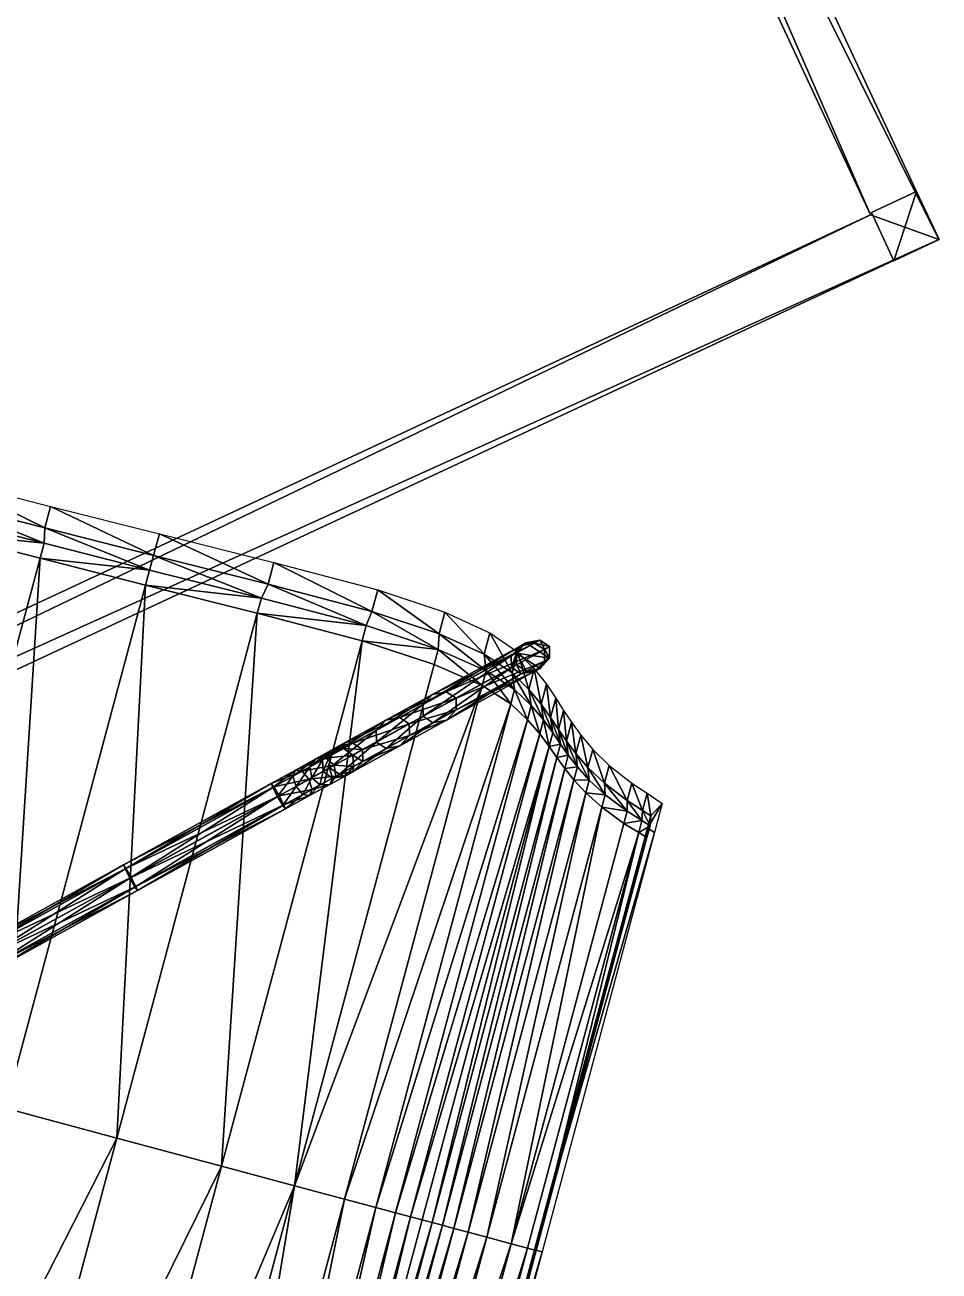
# Model space of a CAD drawing. Header units: centimetres. Extents: x -39 to 191, y -125 to 47.
# Drawn here: x 153.1 to 190.7, y -89.5 to -38.2 of the extents above; entities that cross this region are included whole.
import ezdxf

# ---------------------------------------------------------------- set-up
doc = ezdxf.new("R2010")
doc.units = ezdxf.units.CM
doc.layers.get('0').update_dxf_attribs({"color": 214})

msp = doc.modelspace()

# ---------------------------------------------------------------- meshes
at = {"color": 236}
mesh = msp.add_polyface(dxfattribs=at)
corners = [(154.803, 29.98, 73.369), (190.725, -47.056, 73.369), (-8.333, -46.091, 73.369), (27.59, -123.128, 73.369), (154.803, 29.98, 74.371), (190.725, -47.056, 74.371), (-8.333, -46.091, 74.371), (27.59, -123.128, 74.371), (189.803, -45.068, -0.071), (190.73, -47.054, -0.071), (187.941, -45.936, -0.071), (188.867, -47.923, -0.071), (189.803, -45.068, 68.878), (190.73, -47.054, 68.878), (187.941, -45.936, 68.878), (188.867, -47.923, 68.878), (154.809, 29.977, -0.071), (155.736, 27.991, -0.071), (152.947, 29.109, -0.071), (153.873, 27.122, -0.071), (154.809, 29.977, 68.878), (155.736, 27.991, 68.878), (152.947, 29.109, 68.878), (153.873, 27.122, 68.878), (28.541, -120.266, -0.071), (29.467, -122.252, -0.071), (26.678, -121.134, -0.071), (27.605, -123.121, -0.071), (28.541, -120.266, 68.878), (29.467, -122.252, 68.878), (26.678, -121.134, 68.878), (27.605, -123.121, 68.878), (-6.453, -45.221, -0.071), (-5.527, -47.207, -0.071), (-8.316, -46.089, -0.071), (-7.389, -48.076, -0.071), (-6.453, -45.221, 68.878), (-5.527, -47.207, 68.878), (-8.316, -46.089, 68.878), (-7.389, -48.076, 68.878), (154.803, 29.98, 68.878), (190.725, -47.056, 68.878), (-8.333, -46.091, 68.878), (27.59, -123.128, 68.878), (154.803, 29.98, 73.323), (190.725, -47.056, 73.323), (-8.333, -46.091, 73.323), (27.59, -123.128, 73.323), (153.777, 27.161, 68.878), (187.906, -46.03, 68.878), (-5.514, -47.117, 68.878), (28.616, -120.308, 68.878), (153.777, 27.161, 73.323), (187.906, -46.03, 73.323), (-5.514, -47.117, 73.323), (28.616, -120.308, 73.323)]
mesh.append_faces([[corners[k] for k in face] for face in [(0, 2, 3, 0), (3, 1, 0, 3), (4, 5, 7, 4), (7, 6, 4, 7), (0, 1, 5, 0), (5, 4, 0, 5), (1, 3, 7, 1), (7, 5, 1, 7), (3, 2, 6, 3), (6, 7, 3, 6), (2, 0, 4, 2), (4, 6, 2, 4), (8, 10, 11, 8), (11, 9, 8, 11), (12, 13, 15, 12), (15, 14, 12, 15), (8, 9, 13, 8), (13, 12, 8, 13), (9, 11, 15, 9), (15, 13, 9, 15), (11, 10, 14, 11), (14, 15, 11, 14), (10, 8, 12, 10), (12, 14, 10, 12), (16, 18, 19, 16), (19, 17, 16, 19), (20, 21, 23, 20), (23, 22, 20, 23), (16, 17, 21, 16), (21, 20, 16, 21), (17, 19, 23, 17), (23, 21, 17, 23), (19, 18, 22, 19), (22, 23, 19, 22), (18, 16, 20, 18), (20, 22, 18, 20), (24, 26, 27, 24), (27, 25, 24, 27), (28, 29, 31, 28), (31, 30, 28, 31), (24, 25, 29, 24), (29, 28, 24, 29), (25, 27, 31, 25), (31, 29, 25, 31), (27, 26, 30, 27), (30, 31, 27, 30), (26, 24, 28, 26), (28, 30, 26, 28), (32, 34, 35, 32), (35, 33, 32, 35), (36, 37, 39, 36), (39, 38, 36, 39), (32, 33, 37, 32), (37, 36, 32, 37), (33, 35, 39, 33), (39, 37, 33, 39), (35, 34, 38, 35), (38, 39, 35, 38), (34, 32, 36, 34), (36, 38, 34, 36), (45, 44, 40, 45), (40, 41, 45, 40), (47, 45, 41, 47), (41, 43, 47, 41), (46, 47, 43, 46), (43, 42, 46, 43), (44, 46, 42, 44), (42, 40, 44, 42), (48, 52, 53, 48), (53, 49, 48, 53), (49, 53, 55, 49), (55, 51, 49, 55), (51, 55, 54, 51), (54, 50, 51, 54), (50, 54, 52, 50), (52, 48, 50, 52), (48, 49, 41, 48), (41, 40, 48, 41), (53, 52, 44, 53), (44, 45, 53, 44), (49, 51, 43, 49), (43, 41, 49, 43), (55, 53, 45, 55), (45, 47, 55, 45), (51, 50, 42, 51), (42, 43, 51, 42), (54, 55, 47, 54), (47, 46, 54, 47), (50, 48, 40, 50), (40, 42, 50, 40), (52, 54, 46, 52), (46, 44, 52, 46)]], dxfattribs={"vtx2": -1, "vtx3": -1, "color": 236})
at = {"color": 74}
mesh = msp.add_polyface(dxfattribs=at)
corners = [(162.662, -62.439, 44.948), (162.829, -61.817, 44.948), (167.15, -62.951, 44.787), (158.062, -61.281, 45.488), (158.228, -60.661, 45.488), (153.72, -60.177, 45.918), (153.885, -59.558, 45.917), (149.58, -59.113, 46.252), (149.745, -58.495, 46.252), (145.617, -58.086, 46.504), (166.983, -63.575, 44.787), (161.187, -85.205, 44.787), (156.872, -84.048, 44.949), (152.291, -82.821, 45.49), (147.963, -81.661, 45.92), (149.876, -56.947, 46.614), (154.149, -58.039, 46.269), (153.911, -58.929, 46.269), (149.638, -57.834, 46.615), (158.631, -59.173, 45.826), (158.392, -60.065, 45.826), (163.348, -60.352, 45.273), (163.108, -61.248, 45.273), (167.623, -61.47, 45.097), (167.382, -62.367, 45.097), (165.374, -68.953, 41.622), (165.635, -68.808, 40.978), (165.63, -68.326, 41.007), (165.347, -68.482, 41.709), (164.83, -68.767, 42.273), (165.694, -68.089, 41.918), (165.073, -68.432, 42.595), (164.9, -69.214, 42.139), (164.504, -68.947, 43.453), (165.486, -68.405, 42.917), (165.827, -68.702, 43.051), (164.786, -69.276, 43.619), (164.231, -68.896, 43.054), (164.129, -69.154, 42.655)]
mesh.append_faces([[corners[k] for k in face] for face in [(0, 1, 2, 0), (1, 0, 3, 1), (3, 4, 1, 3), (4, 3, 5, 4), (5, 6, 4, 5), (6, 5, 7, 6), (7, 8, 6, 7), (8, 7, 9, 8), (0, 10, 11, 0), (3, 0, 12, 3), (5, 3, 13, 5), (7, 5, 14, 7), (15, 16, 17, 15), (17, 18, 15, 17), (16, 19, 20, 16), (20, 17, 16, 20), (19, 21, 22, 19), (22, 20, 19, 22), (21, 23, 24, 21), (24, 22, 21, 24), (18, 17, 6, 18), (6, 8, 18, 6), (17, 20, 4, 17), (4, 6, 17, 4), (20, 22, 1, 20), (1, 4, 20, 1), (22, 24, 2, 22), (2, 1, 22, 2), (25, 26, 27, 25), (27, 28, 25, 27), (29, 28, 30, 29), (30, 31, 29, 30), (28, 29, 32, 28), (33, 34, 35, 33), (35, 36, 33, 35), (37, 31, 34, 37), (34, 33, 37, 34), (38, 29, 31, 38), (31, 37, 38, 31)]], dxfattribs={"vtx2": -1, "vtx3": -1, "color": 74})
mesh = msp.add_polyface(dxfattribs=at)
corners = [(161.187, -85.205, 44.787), (156.872, -84.048, 44.949), (162.662, -62.439, 44.948), (152.291, -82.821, 45.49), (158.062, -61.281, 45.488), (147.963, -81.661, 45.92), (153.72, -60.177, 45.918), (157.626, -73.712, 43.39), (163.709, -70.356, 42.818), (163.495, -69.989, 42.641), (157.413, -73.344, 43.214), (157.73, -73.856, 43.815), (163.816, -70.499, 43.244), (157.664, -73.691, 44.239), (163.752, -70.332, 43.671), (157.467, -73.314, 44.415), (163.556, -69.955, 43.847), (157.254, -72.947, 44.239), (163.342, -69.588, 43.671), (157.149, -72.803, 43.815), (163.235, -69.446, 43.244), (157.215, -72.968, 43.39), (163.298, -69.612, 42.818), (151.541, -77.069, 43.846), (151.328, -76.701, 43.67), (151.645, -77.213, 44.271), (151.578, -77.049, 44.696), (151.38, -76.672, 44.872), (151.167, -76.304, 44.696), (151.064, -76.16, 44.271), (151.13, -76.325, 43.846), (145.559, -80.57, 44.672), (145.492, -80.406, 45.097)]
mesh.append_faces([[corners[k] for k in face] for face in [(0, 1, 2, 0), (1, 3, 4, 1), (3, 5, 6, 3), (7, 8, 9, 7), (9, 10, 7, 9), (11, 12, 8, 11), (8, 7, 11, 8), (13, 14, 12, 13), (12, 11, 13, 12), (15, 16, 14, 15), (14, 13, 15, 14), (17, 18, 16, 17), (16, 15, 17, 16), (19, 20, 18, 19), (18, 17, 19, 18), (21, 22, 20, 21), (20, 19, 21, 20), (10, 9, 22, 10), (22, 21, 10, 22), (23, 7, 10, 23), (10, 24, 23, 10), (25, 11, 7, 25), (7, 23, 25, 7), (26, 13, 11, 26), (11, 25, 26, 11), (27, 15, 13, 27), (13, 26, 27, 13), (28, 17, 15, 28), (15, 27, 28, 15), (29, 19, 17, 29), (17, 28, 29, 17), (30, 21, 19, 30), (19, 29, 30, 19), (24, 10, 21, 24), (21, 30, 24, 21), (31, 25, 23, 31), (32, 26, 25, 32), (25, 31, 32, 25)]], dxfattribs={"vtx2": -1, "vtx3": -1, "color": 74})
mesh = msp.add_polyface(dxfattribs=at)
corners = [(170.108, -63.93, 46.096), (169.942, -64.548, 46.096), (166.983, -63.575, 44.787), (172.079, -64.806, 48.604), (171.916, -65.415, 48.604), (173.254, -65.576, 51.993), (173.094, -66.173, 51.993), (167.623, -61.47, 45.097), (170.387, -62.398, 46.319), (170.149, -63.287, 46.32), (167.382, -62.367, 45.097), (172.236, -63.248, 48.694), (172.002, -64.123, 48.695), (173.148, -64.89, 52.028), (167.15, -62.951, 44.787), (169.89, -66.946, 20.327), (173.527, -64.94, 1.158), (173.123, -64.678, 1.129), (169.486, -66.684, 20.298), (170.455, -66.836, 20.396), (174.092, -64.83, 1.228), (170.85, -66.417, 20.465), (174.487, -64.411, 1.297), (170.843, -65.935, 20.494), (174.48, -63.929, 1.326), (170.439, -65.673, 20.465), (174.076, -63.666, 1.297), (169.874, -65.783, 20.396), (173.511, -63.777, 1.228), (169.479, -66.202, 20.327), (173.117, -64.196, 1.158), (168.92, -66.996, 30.757), (168.926, -67.478, 30.729), (168.515, -66.734, 30.729), (167.95, -66.844, 30.66), (167.555, -67.264, 30.592)]
mesh.append_faces([[corners[k] for k in face] for face in [(0, 1, 2, 0), (0, 3, 4, 0), (4, 1, 0, 4), (3, 5, 6, 3), (6, 4, 3, 6), (7, 8, 9, 7), (9, 10, 7, 9), (8, 11, 12, 8), (12, 9, 8, 12), (13, 12, 11, 13), (10, 9, 0, 10), (0, 14, 10, 0), (9, 12, 3, 9), (3, 0, 9, 3), (12, 13, 5, 12), (5, 3, 12, 5), (15, 16, 17, 15), (17, 18, 15, 17), (19, 20, 16, 19), (16, 15, 19, 16), (21, 22, 20, 21), (20, 19, 21, 20), (23, 24, 22, 23), (22, 21, 23, 22), (25, 26, 24, 25), (24, 23, 25, 24), (27, 28, 26, 27), (26, 25, 27, 26), (29, 30, 28, 29), (28, 27, 29, 28), (18, 17, 30, 18), (30, 29, 18, 30), (31, 23, 21, 31), (21, 32, 31, 21), (33, 25, 23, 33), (23, 31, 33, 23), (34, 27, 25, 34), (25, 33, 34, 25), (27, 34, 35, 27)]], dxfattribs={"vtx2": -1, "vtx3": -1, "color": 74})
mesh = msp.add_polyface(dxfattribs=at)
corners = [(166.983, -63.575, 44.787), (167.15, -62.951, 44.787), (170.108, -63.93, 46.096), (162.662, -62.439, 44.948), (169.486, -66.684, 20.298), (167.562, -67.746, 30.564), (167.966, -68.008, 30.592), (167.555, -67.264, 30.592), (169.479, -66.202, 20.327), (169.874, -65.783, 20.396), (166.04, -69.07, 41.007), (165.635, -68.808, 40.978), (166.607, -68.959, 41.075), (168.531, -67.897, 30.66), (167.004, -68.539, 41.144), (168.926, -67.478, 30.729), (166.998, -68.056, 41.173), (168.92, -66.996, 30.757), (166.593, -67.794, 41.144), (168.515, -66.734, 30.729), (166.026, -67.906, 41.075), (167.95, -66.844, 30.66), (165.63, -68.326, 41.007), (165.374, -68.953, 41.622), (165.758, -69.226, 41.709), (166.621, -68.75, 42.127), (166.275, -69.142, 41.918), (166.595, -68.279, 42.214), (166.21, -68.006, 42.127), (165.694, -68.089, 41.918), (165.347, -68.482, 41.709), (165.827, -68.702, 43.051), (165.897, -69.15, 42.917), (165.486, -68.405, 42.917), (165.073, -68.432, 42.595)]
mesh.append_faces([[corners[k] for k in face] for face in [(0, 1, 2, 0), (1, 0, 3, 1), (4, 5, 6, 4), (7, 8, 9, 7), (5, 4, 8, 5), (8, 7, 5, 8), (10, 6, 5, 10), (5, 11, 10, 5), (12, 13, 6, 12), (6, 10, 12, 6), (14, 15, 13, 14), (13, 12, 14, 13), (16, 17, 15, 16), (15, 14, 16, 15), (18, 19, 17, 18), (17, 16, 18, 17), (20, 21, 19, 20), (19, 18, 20, 19), (22, 7, 21, 22), (21, 20, 22, 21), (11, 5, 7, 11), (7, 22, 11, 7), (11, 23, 24, 11), (25, 14, 12, 25), (12, 26, 25, 12), (27, 16, 14, 27), (14, 25, 27, 14), (28, 18, 16, 28), (16, 27, 28, 16), (29, 20, 18, 29), (18, 28, 29, 18), (30, 22, 20, 30), (20, 29, 30, 20), (31, 27, 25, 31), (25, 32, 31, 25), (33, 28, 27, 33), (27, 31, 33, 27), (34, 29, 28, 34), (28, 33, 34, 28)]], dxfattribs={"vtx2": -1, "vtx3": -1, "color": 74})
mesh = msp.add_polyface(dxfattribs=at)
corners = [(169.867, -87.53, 67.318), (164.737, -106.676, 67.318), (164.224, -106.913, 63.42), (169.448, -87.418, 63.42), (164.192, -86.01, 46.099), (158.441, -107.471, 46.096), (155.392, -106.834, 44.787), (161.187, -85.205, 44.787), (151.082, -105.657, 44.948), (173.78, -88.579, 89.323), (169.196, -105.688, 89.324), (168.48, -105.711, 87.299), (173.118, -88.402, 87.297), (167.361, -105.835, 83.258), (172.105, -88.13, 83.257), (166.489, -106.016, 79.233), (171.337, -87.924, 79.232), (165.802, -106.232, 75.23), (170.749, -87.767, 75.23), (165.24, -106.452, 71.257), (170.28, -87.641, 71.257), (174.672, -67.923, 63.42), (166.983, -63.575, 44.787), (166.25, -86.561, 48.611), (160.584, -107.707, 48.604), (167.539, -86.907, 52), (161.983, -107.64, 51.993), (168.347, -87.123, 55.767), (162.909, -107.42, 55.764), (168.962, -87.288, 59.568), (163.634, -107.169, 59.568), (174.148, -88.678, 90.451), (178.365, -71.469, 89.324), (176.849, -70.425, 83.258), (176.184, -69.832, 79.233), (175.697, -69.301, 75.23), (175.321, -68.831, 71.257), (174.997, -68.385, 67.318), (169.594, -105.675, 90.452), (179.013, -71.467, 92.571), (174.385, -88.741, 92.571), (174.075, -88.658, 91.624), (178.73, -71.287, 91.624), (169.756, -106.014, 92.571), (169.421, -106.029, 91.624), (178.703, -71.68, 90.452)]
mesh.append_faces([[corners[k] for k in face] for face in [(0, 1, 2, 0), (2, 3, 0, 2), (4, 5, 6, 4), (6, 7, 4, 6), (7, 6, 8, 7), (9, 10, 11, 9), (11, 12, 9, 11), (12, 11, 13, 12), (13, 14, 12, 13), (14, 13, 15, 14), (15, 16, 14, 15), (16, 15, 17, 16), (17, 18, 16, 17), (18, 17, 19, 18), (19, 20, 18, 19), (20, 19, 1, 20), (1, 0, 20, 1), (0, 3, 21, 0), (4, 7, 22, 4), (4, 23, 24, 4), (23, 25, 26, 23), (25, 27, 28, 25), (27, 29, 30, 27), (29, 3, 2, 29), (31, 9, 32, 31), (12, 14, 33, 12), (14, 16, 34, 14), (16, 18, 35, 16), (18, 20, 36, 18), (20, 0, 37, 20), (31, 38, 10, 31), (10, 9, 31, 10), (39, 40, 41, 39), (41, 42, 39, 41), (40, 43, 44, 40), (44, 41, 40, 44), (31, 45, 42, 31), (41, 44, 38, 41), (38, 31, 41, 38)]], dxfattribs={"vtx2": -1, "vtx3": -1, "color": 74})
mesh = msp.add_polyface(dxfattribs=at)
corners = [(164.192, -86.01, 46.099), (169.942, -64.548, 46.096), (171.916, -65.415, 48.604), (166.25, -86.561, 48.611), (166.983, -63.575, 44.787), (165.758, -69.226, 41.709), (166.04, -69.07, 41.007), (165.635, -68.808, 40.978), (166.275, -69.142, 41.918), (166.607, -68.959, 41.075), (165.241, -69.511, 42.273), (165.374, -68.953, 41.622), (164.9, -69.214, 42.139), (165.654, -69.485, 42.595), (165.897, -69.15, 42.917), (166.621, -68.75, 42.127), (165.347, -68.482, 41.709), (164.54, -69.898, 42.655), (164.257, -69.569, 42.49), (164.812, -69.949, 43.054), (164.914, -69.691, 43.453), (164.786, -69.276, 43.619), (165.827, -68.702, 43.051), (164.83, -68.767, 42.273), (164.129, -69.154, 42.655), (163.709, -70.356, 42.818), (163.495, -69.989, 42.641), (163.816, -70.499, 43.244), (163.752, -70.332, 43.671), (163.556, -69.955, 43.847), (163.342, -69.588, 43.671), (164.504, -68.947, 43.453), (163.235, -69.446, 43.244), (164.231, -68.896, 43.054), (163.298, -69.612, 42.818)]
mesh.append_faces([[corners[k] for k in face] for face in [(0, 1, 2, 0), (2, 3, 0, 2), (4, 1, 0, 4), (5, 6, 7, 5), (8, 9, 6, 8), (6, 5, 8, 6), (10, 5, 11, 10), (11, 12, 10, 11), (13, 8, 5, 13), (5, 10, 13, 5), (14, 15, 8, 14), (8, 13, 14, 8), (12, 11, 16, 12), (17, 10, 12, 17), (12, 18, 17, 12), (19, 13, 10, 19), (10, 17, 19, 10), (20, 14, 13, 20), (13, 19, 20, 13), (21, 22, 14, 21), (14, 20, 21, 14), (18, 12, 23, 18), (23, 24, 18, 23), (25, 17, 18, 25), (18, 26, 25, 18), (27, 19, 17, 27), (17, 25, 27, 17), (28, 20, 19, 28), (19, 27, 28, 19), (29, 21, 20, 29), (20, 28, 29, 20), (30, 31, 21, 30), (21, 29, 30, 21), (32, 33, 31, 32), (31, 30, 32, 31), (34, 24, 33, 34), (33, 32, 34, 33), (26, 18, 24, 26), (24, 34, 26, 24)]], dxfattribs={"vtx2": -1, "vtx3": -1, "color": 74})
mesh = msp.add_polyface(dxfattribs=at)
corners = [(173.254, -65.576, 51.993), (173.943, -66.242, 55.763), (173.786, -66.826, 55.764), (173.094, -66.173, 51.993), (174.442, -66.833, 59.568), (174.289, -67.406, 59.568), (172.236, -63.248, 48.694), (173.378, -64.031, 52.028), (173.148, -64.89, 52.028), (174.064, -64.732, 55.838), (173.838, -65.574, 55.839), (174.566, -65.364, 59.723), (174.345, -66.189, 59.723), (174.948, -65.93, 63.668), (174.731, -66.739, 63.668), (175.274, -66.438, 67.672), (175.061, -67.232, 67.672), (174.822, -67.361, 63.42), (173.527, -64.94, 1.158), (173.738, -64.824, 0.049), (173.334, -64.561, 0.02), (173.123, -64.678, 1.129), (174.092, -64.83, 1.228), (174.303, -64.713, 0.119), (174.487, -64.411, 1.297), (174.697, -64.294, 0.189), (174.48, -63.929, 1.326), (174.691, -63.812, 0.218), (174.076, -63.666, 1.297), (174.287, -63.55, 0.189), (173.511, -63.777, 1.228), (173.722, -63.66, 0.119), (173.117, -64.196, 1.158), (173.327, -64.079, 0.049)]
mesh.append_faces([[corners[k] for k in face] for face in [(25, 33, 23, 25)]], dxfattribs={"vtx0": -1, "vtx1": -1, "vtx3": -1, "color": 74})
mesh.append_faces([[corners[k] for k in face] for face in [(25, 29, 31, 25), (25, 31, 33, 25), (33, 19, 23, 33)]], dxfattribs={"vtx0": -1, "vtx2": -1, "vtx3": -1, "color": 74})
mesh.append_faces([[corners[k] for k in face] for face in [(0, 1, 2, 0), (2, 3, 0, 2), (1, 4, 5, 1), (6, 7, 8, 6), (7, 9, 10, 7), (10, 8, 7, 10), (9, 11, 12, 9), (12, 10, 9, 12), (11, 13, 14, 11), (14, 12, 11, 14), (13, 15, 16, 13), (16, 14, 13, 16), (8, 10, 1, 8), (1, 0, 8, 1), (10, 12, 4, 10), (4, 1, 10, 4), (12, 14, 17, 12), (18, 19, 20, 18), (20, 21, 18, 20), (22, 23, 19, 22), (19, 18, 22, 19), (24, 25, 23, 24), (23, 22, 24, 23), (26, 27, 25, 26), (25, 24, 26, 25), (28, 29, 27, 28), (27, 26, 28, 27), (30, 31, 29, 30), (29, 28, 30, 29), (32, 33, 31, 32), (31, 30, 32, 31), (21, 20, 33, 21), (33, 32, 21, 33), (25, 27, 29, 25), (33, 20, 19, 33)]], dxfattribs={"vtx2": -1, "vtx3": -1, "color": 74})
mesh = msp.add_polyface(dxfattribs=at)
corners = [(178.497, -70.976, 89.325), (178.365, -71.469, 89.324), (177.757, -71.092, 87.299), (177.89, -70.592, 87.299), (176.849, -70.425, 83.258), (176.986, -69.914, 83.258), (176.184, -69.832, 79.233), (166.25, -86.561, 48.611), (171.916, -65.415, 48.604), (173.094, -66.173, 51.993), (167.539, -86.907, 52), (173.786, -66.826, 55.764), (168.347, -87.123, 55.767), (174.289, -67.406, 59.568), (168.962, -87.288, 59.568), (174.672, -67.923, 63.42), (169.448, -87.418, 63.42), (174.997, -68.385, 67.318), (169.867, -87.53, 67.318), (178.703, -71.68, 90.452), (174.148, -88.678, 90.451), (173.118, -88.402, 87.297), (172.105, -88.13, 83.257), (175.697, -69.301, 75.23), (171.337, -87.924, 79.232), (175.321, -68.831, 71.257), (170.749, -87.767, 75.23), (170.28, -87.641, 71.257), (178.834, -71.19, 90.452), (173.78, -88.579, 89.323), (178.518, -70.562, 90.464), (177.889, -70.156, 88.356), (178.081, -69.439, 88.357), (178.708, -69.854, 90.464), (179.333, -70.272, 92.571), (178.864, -70.786, 91.624), (179.013, -71.467, 92.571), (178.73, -71.287, 91.624), (176.952, -69.436, 84.154), (174.075, -88.658, 91.624)]
mesh.append_faces([[corners[k] for k in face] for face in [(0, 1, 2, 0), (2, 3, 0, 2), (3, 2, 4, 3), (4, 5, 3, 4), (5, 4, 6, 5), (7, 8, 9, 7), (9, 10, 7, 9), (10, 9, 11, 10), (11, 12, 10, 11), (12, 11, 13, 12), (13, 14, 12, 13), (14, 13, 15, 14), (15, 16, 14, 15), (15, 17, 18, 15), (1, 19, 20, 1), (4, 2, 21, 4), (6, 4, 22, 6), (23, 6, 24, 23), (25, 23, 26, 25), (17, 25, 27, 17), (28, 19, 1, 28), (1, 0, 28, 1), (21, 2, 1, 21), (1, 29, 21, 1), (30, 31, 32, 30), (33, 34, 35, 33), (35, 30, 33, 35), (34, 36, 37, 34), (37, 35, 34, 37), (38, 31, 3, 38), (3, 5, 38, 3), (31, 30, 0, 31), (0, 3, 31, 0), (30, 35, 28, 30), (28, 0, 30, 28), (35, 37, 19, 35), (19, 28, 35, 19), (37, 39, 20, 37)]], dxfattribs={"vtx2": -1, "vtx3": -1, "color": 74})
mesh = msp.add_polyface(dxfattribs=at)
corners = [(175.145, -67.833, 67.318), (174.997, -68.385, 67.318), (174.672, -67.923, 63.42), (174.822, -67.361, 63.42), (176.184, -69.832, 79.233), (176.324, -69.31, 79.233), (176.986, -69.914, 83.258), (175.697, -69.301, 75.23), (175.84, -68.769, 75.23), (175.321, -68.831, 71.257), (175.466, -68.288, 71.257), (174.289, -67.406, 59.568), (173.786, -66.826, 55.764), (173.943, -66.242, 55.763), (174.442, -66.833, 59.568), (175.274, -66.438, 67.672), (175.598, -66.931, 71.729), (175.389, -67.711, 71.729), (175.061, -67.232, 67.672), (175.976, -67.456, 75.832), (175.771, -68.221, 75.832), (176.47, -68.047, 79.976), (176.269, -68.796, 79.976), (177.149, -68.703, 84.154), (176.952, -69.436, 84.154), (178.081, -69.439, 88.357), (177.889, -70.156, 88.356), (178.708, -69.854, 90.464), (178.518, -70.562, 90.464), (174.345, -66.189, 59.723), (174.731, -66.739, 63.668), (167.966, -68.008, 30.592), (169.89, -66.946, 20.327), (169.486, -66.684, 20.298), (168.531, -67.897, 30.66), (170.455, -66.836, 20.396), (168.926, -67.478, 30.729), (170.85, -66.417, 20.465)]
mesh.append_faces([[corners[k] for k in face] for face in [(0, 1, 2, 0), (2, 3, 0, 2), (4, 5, 6, 4), (5, 4, 7, 5), (7, 8, 5, 7), (8, 7, 9, 8), (9, 10, 8, 9), (10, 9, 1, 10), (1, 0, 10, 1), (11, 12, 13, 11), (14, 3, 2, 14), (2, 11, 14, 2), (15, 16, 17, 15), (17, 18, 15, 17), (16, 19, 20, 16), (20, 17, 16, 20), (19, 21, 22, 19), (22, 20, 19, 22), (21, 23, 24, 21), (24, 22, 21, 24), (23, 25, 26, 23), (26, 24, 23, 26), (25, 27, 28, 25), (3, 14, 29, 3), (30, 18, 0, 30), (0, 3, 30, 0), (18, 17, 10, 18), (10, 0, 18, 10), (17, 20, 8, 17), (8, 10, 17, 8), (20, 22, 5, 20), (5, 8, 20, 5), (22, 24, 6, 22), (6, 5, 22, 6), (31, 32, 33, 31), (34, 35, 32, 34), (32, 31, 34, 32), (36, 37, 35, 36), (35, 34, 36, 35)]], dxfattribs={"vtx2": -1, "vtx3": -1, "color": 74})
mesh = msp.add_polyface(dxfattribs=at)
corners = [(151.082, -105.657, 44.948), (156.872, -84.048, 44.949), (161.187, -85.205, 44.787), (146.519, -104.36, 45.488), (152.291, -82.821, 45.49), (155.615, -99.912, 42.818), (155.246, -100.123, 42.641), (155.696, -100.868, 42.49), (155.779, -99.842, 43.244), (156.105, -100.724, 42.655), (155.641, -99.955, 43.671), (156.367, -100.816, 43.054), (155.282, -100.183, 43.847), (156.327, -101.091, 43.453), (154.887, -100.351, 42.818), (155.378, -101.164, 42.655), (152.025, -93.964, 43.39), (151.656, -94.176, 43.214), (152.187, -93.892, 43.815), (152.048, -94.002, 44.239), (151.688, -94.229, 44.415), (151.32, -94.441, 44.239), (154.913, -100.394, 43.671), (151.158, -94.514, 43.815), (154.749, -100.464, 43.244), (151.297, -94.404, 43.39), (148.434, -88.015, 43.846), (148.065, -88.227, 43.67), (148.596, -87.942, 44.271), (148.456, -88.051, 44.696), (148.096, -88.278, 44.872), (147.728, -88.49, 44.696), (147.566, -88.563, 44.271), (147.706, -88.454, 43.846)]
mesh.append_faces([[corners[k] for k in face] for face in [(0, 1, 2, 0), (1, 0, 3, 1), (3, 4, 1, 3), (5, 6, 7, 5), (8, 5, 9, 8), (10, 8, 11, 10), (12, 10, 13, 12), (6, 14, 15, 6), (16, 17, 6, 16), (6, 5, 16, 6), (18, 16, 5, 18), (5, 8, 18, 5), (19, 18, 8, 19), (8, 10, 19, 8), (20, 19, 10, 20), (10, 12, 20, 10), (21, 20, 12, 21), (12, 22, 21, 12), (23, 21, 22, 23), (22, 24, 23, 22), (25, 23, 24, 25), (24, 14, 25, 24), (17, 25, 14, 17), (14, 6, 17, 14), (26, 27, 17, 26), (17, 16, 26, 17), (28, 26, 16, 28), (16, 18, 28, 16), (29, 28, 18, 29), (18, 19, 29, 18), (30, 29, 19, 30), (19, 20, 30, 19), (31, 30, 20, 31), (20, 21, 31, 20), (32, 31, 21, 32), (21, 23, 32, 21), (23, 25, 33, 23), (27, 33, 25, 27), (25, 17, 27, 25)]], dxfattribs={"vtx2": -1, "vtx3": -1, "color": 74})
mesh = msp.add_polyface(dxfattribs=at)
corners = [(160.584, -107.707, 48.604), (158.441, -107.471, 46.096), (164.192, -86.01, 46.099), (161.983, -107.64, 51.993), (166.25, -86.561, 48.611), (162.909, -107.42, 55.764), (167.539, -86.907, 52), (163.634, -107.169, 59.568), (168.347, -87.123, 55.767), (164.224, -106.913, 63.42), (168.962, -87.288, 59.568), (156.991, -102.192, 41.007), (156.509, -102.216, 40.978), (157.646, -104.1, 30.564), (158.128, -104.075, 30.592), (157.426, -102.572, 41.075), (158.562, -104.453, 30.66), (157.56, -103.134, 41.144), (158.694, -105.013, 30.729), (157.314, -103.549, 41.173), (156.832, -103.573, 41.144), (158.448, -105.427, 30.757), (156.397, -103.193, 41.075), (157.967, -105.452, 30.729), (156.263, -102.631, 41.007), (157.532, -105.074, 30.66), (157.4, -104.514, 30.592), (156.824, -101.916, 41.709), (156.355, -101.96, 41.622), (157.23, -102.246, 41.918), (157.334, -102.759, 42.127), (157.076, -103.154, 42.214), (156.606, -103.199, 42.127), (156.201, -102.868, 41.918), (156.864, -101.64, 42.595), (156.519, -101.41, 42.273), (156.906, -102.051, 42.917), (156.623, -102.404, 43.051), (156.179, -102.49, 42.917), (156.367, -100.816, 43.054), (156.327, -101.091, 43.453), (156.008, -101.386, 43.619)]
mesh.append_faces([[corners[k] for k in face] for face in [(0, 1, 2, 0), (3, 0, 4, 3), (5, 3, 6, 5), (7, 5, 8, 7), (9, 7, 10, 9), (11, 12, 13, 11), (13, 14, 11, 13), (15, 11, 14, 15), (14, 16, 15, 14), (17, 15, 16, 17), (16, 18, 17, 16), (19, 17, 18, 19), (20, 19, 21, 20), (22, 20, 23, 22), (24, 22, 25, 24), (25, 26, 24, 25), (12, 24, 26, 12), (26, 13, 12, 26), (27, 28, 12, 27), (12, 11, 27, 12), (29, 27, 11, 29), (11, 15, 29, 11), (30, 29, 15, 30), (15, 17, 30, 15), (31, 30, 17, 31), (17, 19, 31, 17), (32, 31, 19, 32), (19, 20, 32, 19), (20, 22, 33, 20), (34, 35, 27, 34), (27, 29, 34, 27), (36, 34, 29, 36), (29, 30, 36, 29), (37, 36, 30, 37), (30, 31, 37, 30), (31, 32, 38, 31), (35, 34, 39, 35), (34, 36, 40, 34), (36, 37, 41, 36)]], dxfattribs={"vtx2": -1, "vtx3": -1, "color": 74})

doc.saveas('drawing.dxf')
